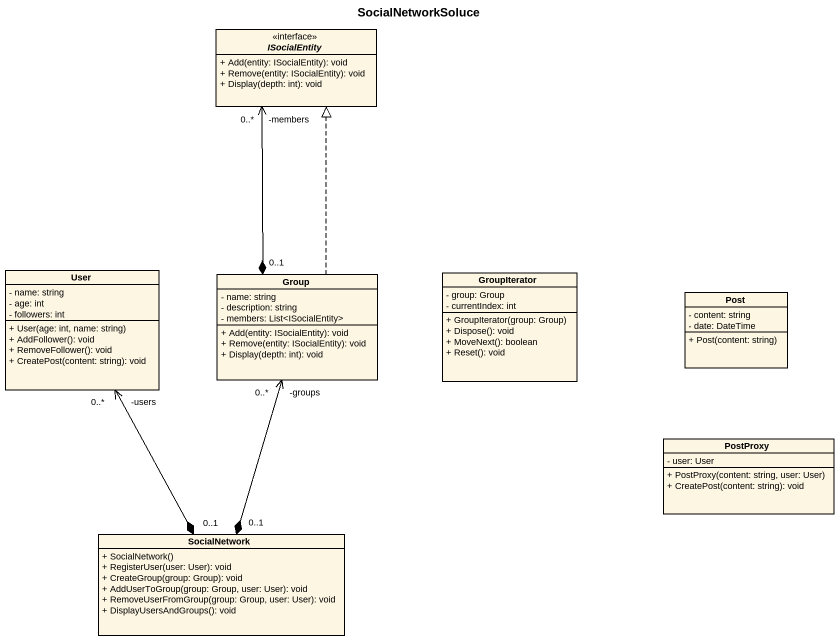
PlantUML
@startuml
title SocialNetworkSoluce
hide circle
hide empty members
skinparam classAttributeIconSize 0
interface ISocialEntity <<interface>> {
  + Add(entity: ISocialEntity): void
  + Remove(entity: ISocialEntity): void
  + Display(depth: int): void
}
class User {
  - name: string
  - age: int
  - followers: int
  + User(age: int, name: string)
  + AddFollower(): void
  + RemoveFollower(): void
  + CreatePost(content: string): void
}
class "Group" as Group_ {
  - name: string
  - description: string
  - members: List<ISocialEntity>
  + Add(entity: ISocialEntity): void
  + Remove(entity: ISocialEntity): void
  + Display(depth: int): void
}
class GroupIterator {
  - group: Group
  - currentIndex: int
  + GroupIterator(group: Group)
  + Dispose(): void
  + MoveNext(): boolean
  + Reset(): void
}
class Post {
  - content: string
  - date: DateTime
  + Post(content: string)
}
class PostProxy {
  - user: User
  + PostProxy(content: string, user: User)
  + CreatePost(content: string): void
}
class SocialNetwork {
  + SocialNetwork()
  + RegisterUser(user: User): void
  + CreateGroup(group: Group): void
  + AddUserToGroup(group: Group, user: User): void
  + RemoveUserFromGroup(group: Group, user: User): void
  + DisplayUsersAndGroups(): void
}
ISocialEntity "-members\n0..*" <--* "0..1" Group_
User "-users\n0..*" <--* "0..1" SocialNetwork
Group_ .up.|> ISocialEntity
Group_ "-groups\n0..*" <--* "0..1" SocialNetwork
@enduml
